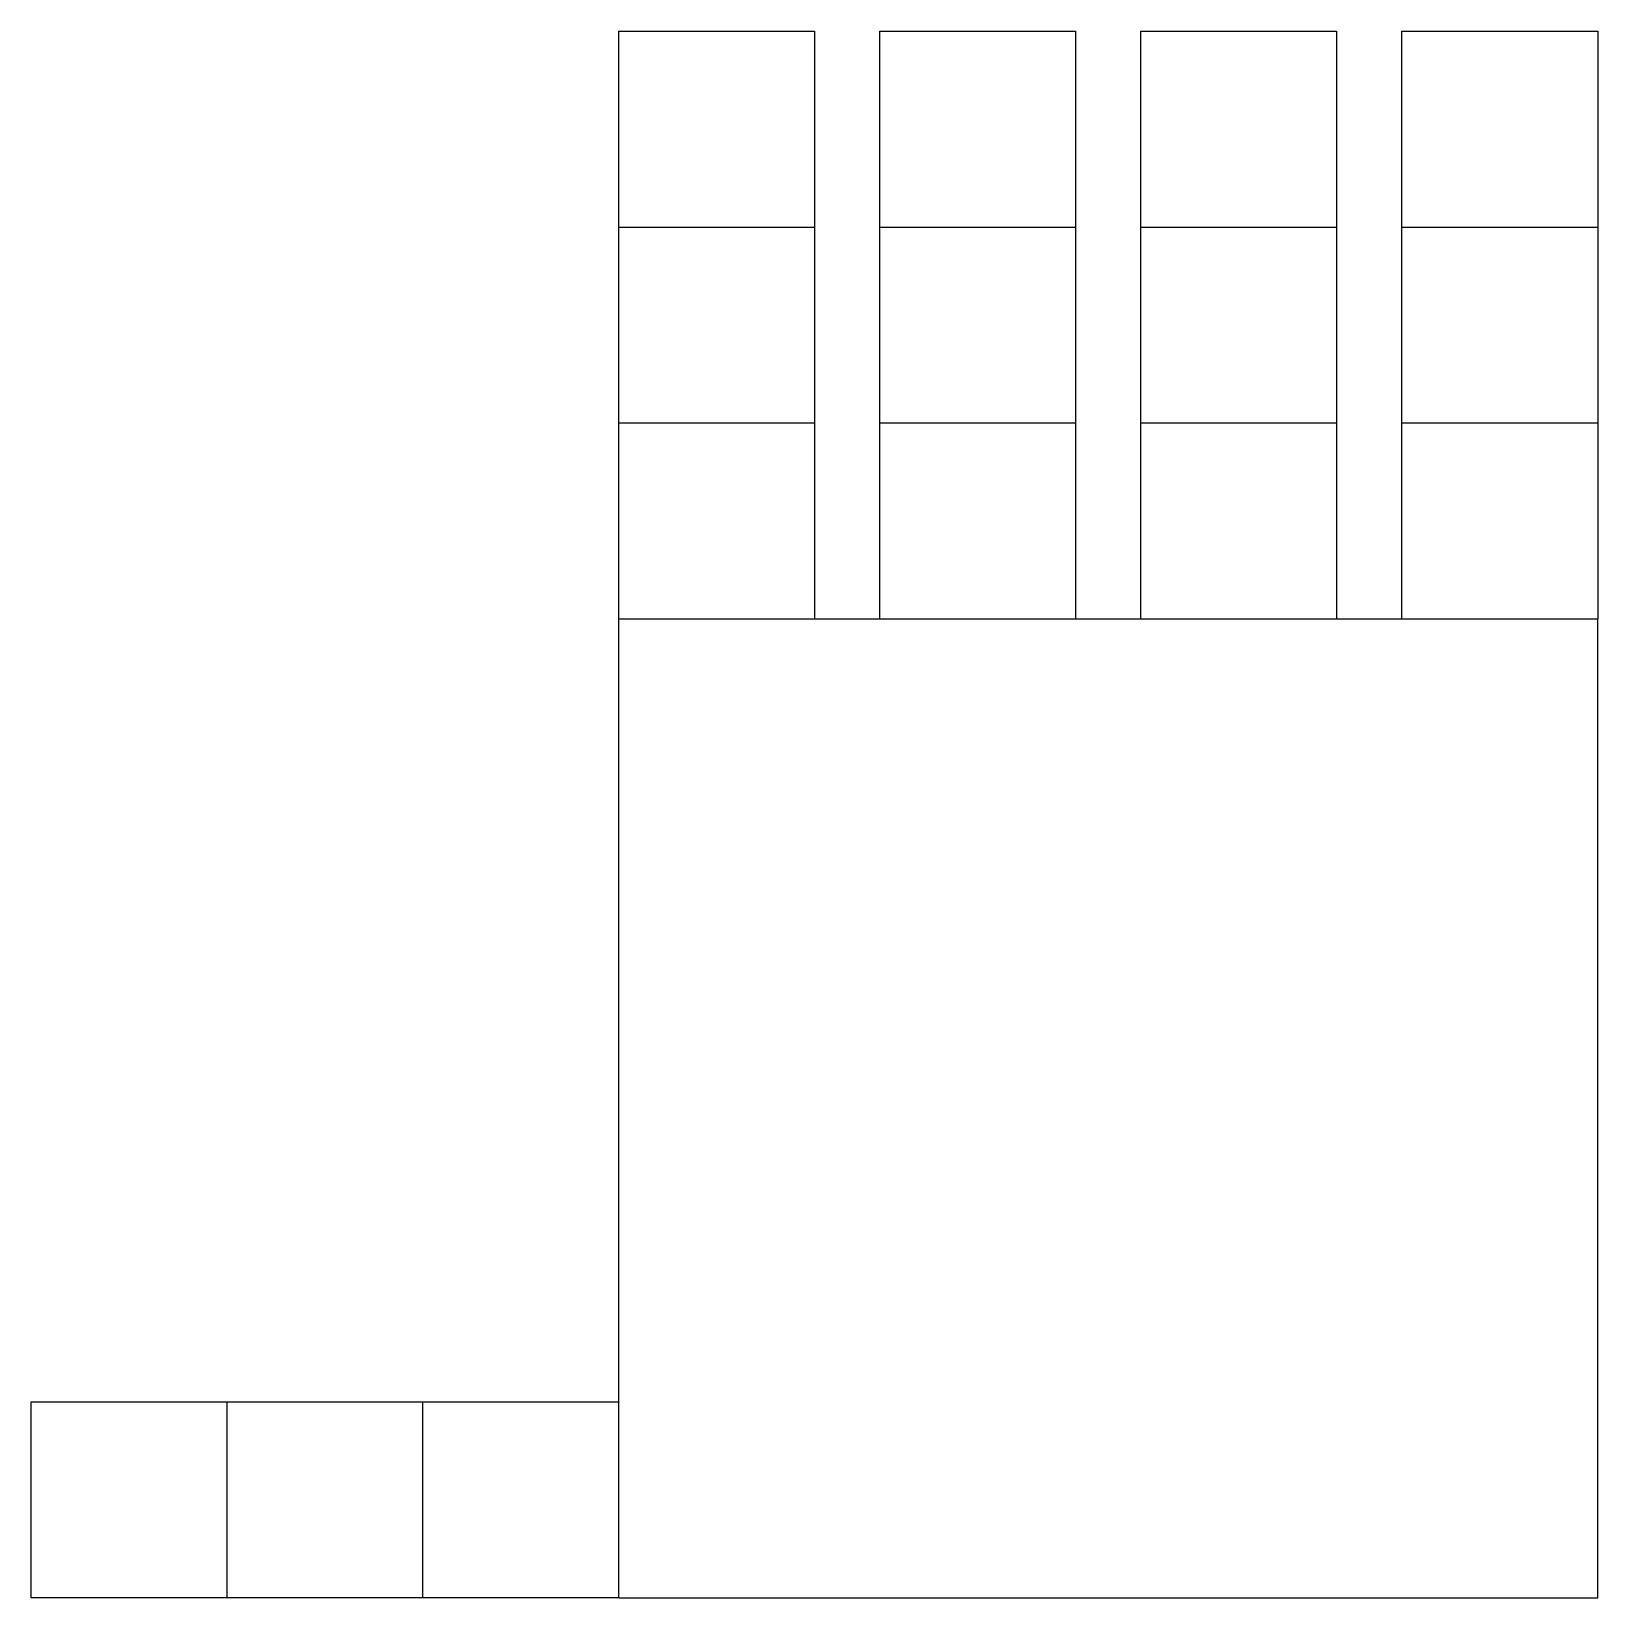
# Model space of a CAD drawing. Header units: metres. Extents: x -90 to 150, y 0 to 240.
import ezdxf

# ---------------------------------------------------------------- set-up
doc = ezdxf.new("R2010")
doc.units = ezdxf.units.M

msp = doc.modelspace()

# ---------------------------------------------------------------- linework, layer by layer
at = {"color": 7}
for p, q in [((0, 150), (0, 240)), ((0, 240), (30, 240)), ((30, 240), (30, 150)), ((40, 150), (40, 240)), ((40, 240), (70, 240)), ((70, 240), (70, 150)), ((80, 150), (80, 240)), ((80, 240), (110, 240)), ((110, 240), (110, 150)), ((120, 150), (120, 240)), ((120, 240), (150, 240)), ((150, 240), (150, 150)), ((0, 30), (0, 150)), ((30, 150), (40, 150)), ((70, 150), (80, 150)), ((110, 150), (120, 150)), ((150, 0), (150, 150)), ((-90, 0), (-90, 30)), ((-90, 30), (0, 30)), ((0, 0), (-90, 0)), ((0, 0), (150, 0))]:
    msp.add_line(p, q, dxfattribs=at)
at = {"color": 5}
for p, q in [((0, 210), (30, 210)), ((40, 210), (70, 210)), ((80, 210), (110, 210)), ((120, 210), (150, 210)), ((0, 180), (30, 180)), ((40, 180), (70, 180)), ((80, 180), (110, 180)), ((120, 180), (150, 180)), ((0, 150), (30, 150)), ((40, 150), (70, 150)), ((80, 150), (110, 150)), ((120, 150), (150, 150)), ((-60, 0), (-60, 30)), ((-30, 0), (-30, 30)), ((0, 0), (0, 30))]:
    msp.add_line(p, q, dxfattribs=at)

doc.saveas('drawing.dxf')
